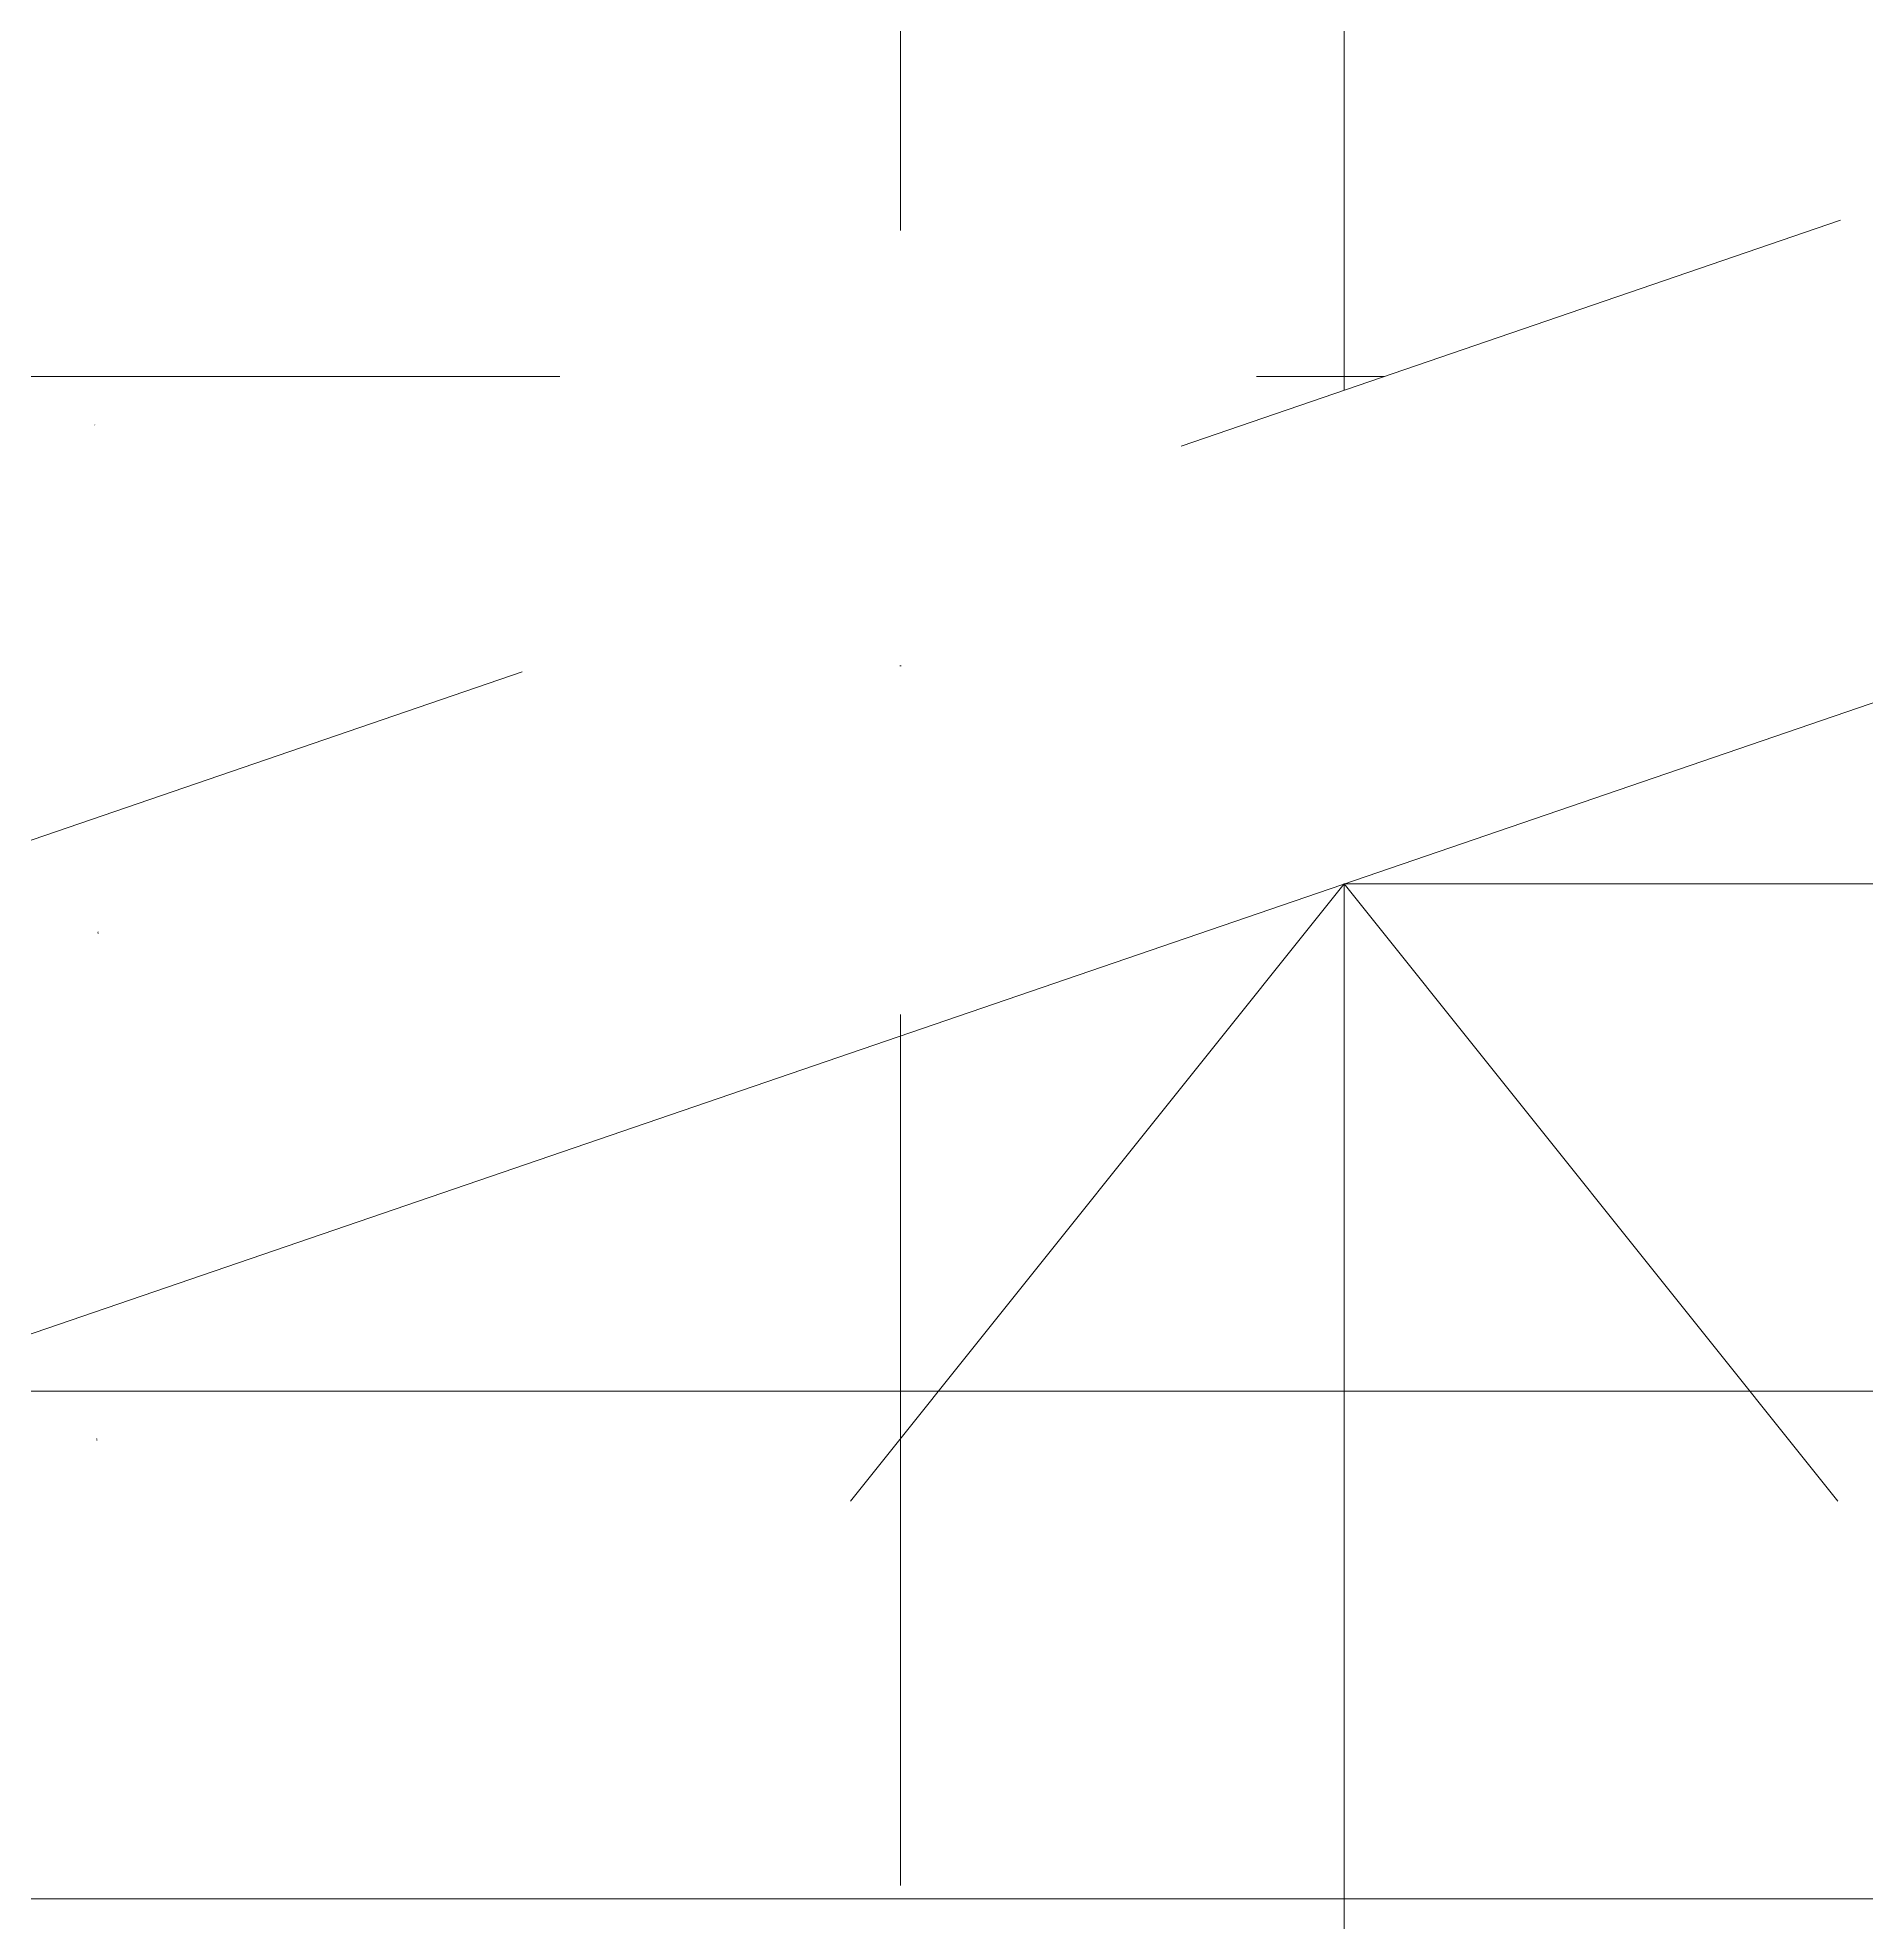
# Model space of a CAD drawing. Header units: millimetres. Extents: x -6000 to 13299, y -11438 to 14364.
# Drawn here: x 3671 to 4411, y 496 to 1259 of the extents above; entities that cross this region are included whole.
import ezdxf

# ---------------------------------------------------------------- set-up
doc = ezdxf.new("R2010")
doc.units = ezdxf.units.MM
doc.header["$MEASUREMENT"] = 0
doc.linetypes.add('Dashed', pattern=[564.444447, 282.222223, -282.222223])
doc.linetypes.add('Dot & Dashed', pattern=[670.277762, 352.777767, -176.388884, 0, -141.111112])
doc.layers.add('Marker - Section', color=7, linetype='Continuous')
doc.layers.add('Marker - Section_Pen_No__85', color=7, linetype='Continuous', lineweight=20, true_color=0x80c2ff)
doc.layers.add('Structural - Combined_Pen_No__161', color=7, linetype='Continuous', lineweight=13, true_color=0x6a6a6a)

# ---------------------------------------------------------------- blocks, each defined once
blk = doc.blocks.new('Stair U-Shape 17')
at = {"layer": 'Structural - Combined_Pen_No__161', "linetype": 'Continuous'}
for p, q in [((616.67, 1200), (616.67, 0)), ((1233.33, 0), (822.22, 1200)), ((822.22, 1200), (822.22, 0)), ((1027.78, 600), (777.78, 800)), ((0, 600), (1027.78, 600)), ((777.78, 400), (1027.78, 600)), ((1027.78, 600), (1027.78, 0))]:
    blk.add_line(p, q, dxfattribs=at)
at = {"layer": 'Structural - Combined_Pen_No__161', "linetype": 'Dashed'}
for p, q in [((1022.22, 1200), (1433.33, 0)), ((1233.33, 1200), (1233.33, 583.78))]:
    blk.add_line(p, q, dxfattribs=at)
at = {"layer": 'Structural - Combined_Pen_No__161', "linetype": 'Dot & Dashed'}
blk.add_line((1227.78, 600), (1644.44, 600), dxfattribs=at)
at = {"layer": 'Structural - Combined_Pen_No__161'}
for tag, p in [('topJunctionType_001', (225.83, 1384.8)), ('topJunctionType_001', (431.39, 1384.8)), ('topJunctionType_001', (636.95, 1384.8)), ('topJunctionType_001', (842.5, 1384.8)), ('topJunctionType_001', (1048.06, 1384.8)), ('topJunctionType_001', (1253.61, 1384.8)), ('topJunctionType_001', (1459.17, 1384.8)), ('topJunctionType_001', (1664.72, 1384.8)), ('topJunctionType_001', (1870.28, 1384.8)), ('nStartNumbering_001', (-20.28, 1115.2)), ('nStartNumbering_001', (1213.25, 1106.6)), ('nStartNumbering_001', (185.28, 1104.1)), ('nStartNumbering_001', (390.83, 1105.9)), ('nStartNumbering_001', (596.59, 1101.8)), ('nStartNumbering_001', (802.14, 1105.8)), ('nStartNumbering_001', (1007.5, 1105.2)), ('nStartNumbering_001', (1418.61, 1105.7)), ('nStartNumbering_001', (1624.17, 1105.8))]:
    blk.add_attdef(tag, p, '', height=1, dxfattribs=at)
blk = doc.blocks.new('Cutting Plane_1_3', base_point=(4020.23, 10248.77))
at = {"layer": 'Marker - Section_Pen_No__85', "linetype": 'Dot & Dashed'}
blk.add_line((4020.23, 10248.77), (4020.23, -10092.33), dxfattribs=at)

msp = doc.modelspace()

# ---------------------------------------------------------------- block references
at = {"layer": 'Marker - Section', "color": 151, "lineweight": 20, "true_color": 0x80c2ff}
msp.add_blockref('Cutting Plane_1_3', (4020.2307, 10248.7749), dxfattribs=at)
at = {"layer": 'Structural - Combined_Pen_No__161', "linetype": 'Continuous'}
ref = msp.add_blockref('Stair U-Shape 17', (4800, -111.377), dxfattribs=dict(at, zscale=1000, rotation=90))
ref.add_attrib('nStartNumbering_001', '5', (3694.2, 690.7658), dxfattribs={"height": 1})
ref.add_attrib('nStartNumbering_001', '6', (3694.8, 896.1214), dxfattribs={"height": 1})
ref.add_attrib('nStartNumbering_001', '7', (3693.4, 1101.8769), dxfattribs={"height": 1})

doc.saveas('drawing.dxf')
